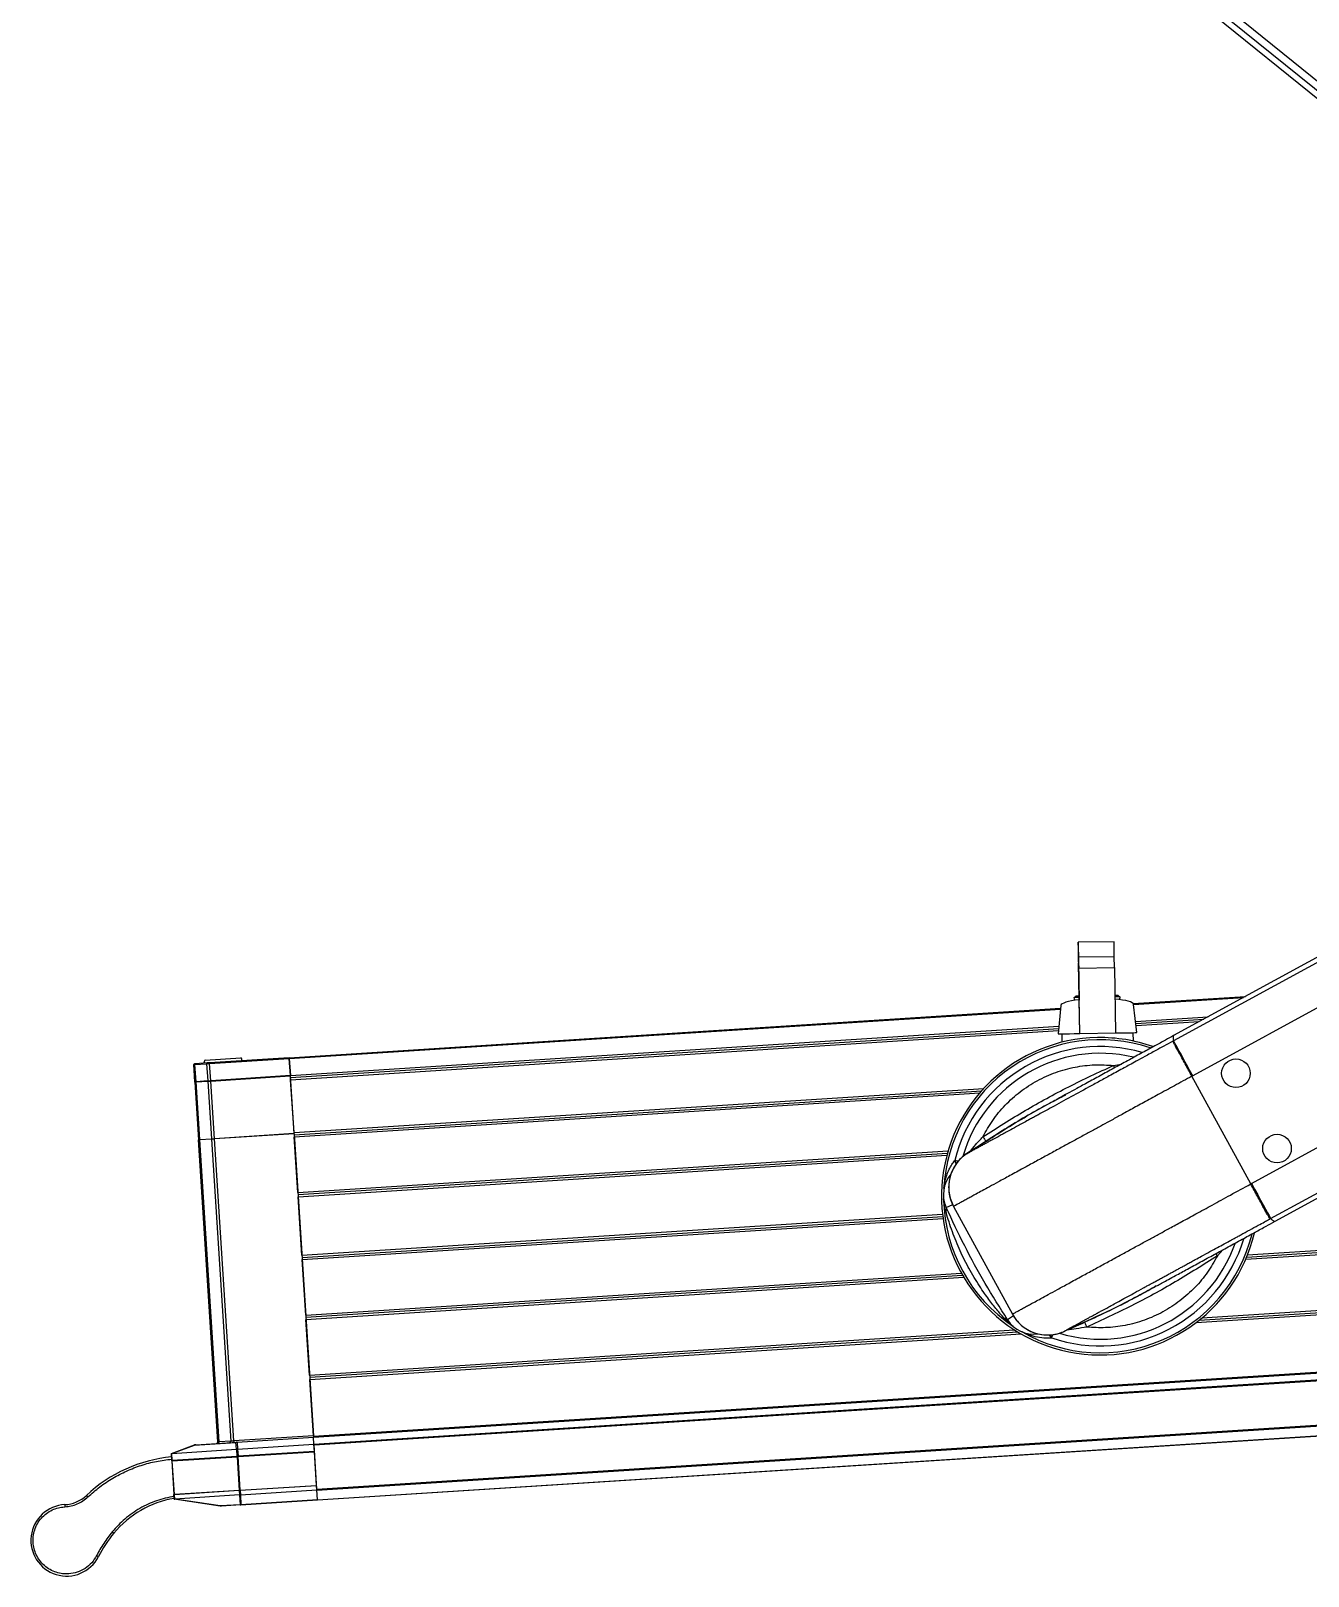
# Model space of a CAD drawing. Header units: millimetres. Extents: x -1052 to 3351, y 0 to 2015.
# Drawn here: x -254.31 to -247.7, y 1753.14 to 1761.13 of the extents above; entities that cross this region are included whole.
import ezdxf

# ---------------------------------------------------------------- set-up
doc = ezdxf.new("R2010")
doc.units = ezdxf.units.MM

msp = doc.modelspace()

# ---------------------------------------------------------------- linework, layer by layer
at = {"color": 8, "linetype": 'Continuous', "lineweight": 25}
for p, q in [((-253.904, 1765.8628), (-245.2705, 1758.8959)), ((-253.8798, 1765.8927), (-245.2463, 1758.9259)), ((-248.6072, 1756.0926), (-248.0376, 1756.1291)), ((-252.9757, 1755.8128), (-248.9854, 1756.0684)), ((-248.7109, 1755.7772), (-248.6698, 1755.7839)), ((-249.5768, 1755.0427), (-249.5428, 1755.0581)), ((-248.1453, 1754.8233), (-248.1732, 1754.7923)), ((-248.1732, 1754.7923), (-248.1808, 1754.8039)), ((-249.2279, 1754.4814), (-249.2592, 1754.4611)), ((-252.8368, 1753.6444), (-252.8383, 1753.6443))]:
    msp.add_line(p, q, dxfattribs=at)
at = {"color": 7, "linetype": 'Continuous', "lineweight": 25}
for p, q in [((-253.9241, 1765.8379), (-245.2906, 1758.871)), ((-248.7081, 1756.4174), (-248.893, 1756.4145)), ((-248.8929, 1756.4132), (-248.8883, 1756.1153)), ((-247.5192, 1756.4121), (-248.3995, 1755.9315)), ((-248.8918, 1756.3385), (-248.7069, 1756.3414)), ((-248.8909, 1756.2808), (-248.8918, 1756.3385)), ((-248.706, 1756.2837), (-248.7069, 1756.3414)), ((-247.508, 1756.3915), (-248.3998, 1755.9046)), ((-248.8913, 1756.307), (-248.8909, 1756.2808)), ((-248.8856, 1755.9422), (-248.8913, 1756.307)), ((-248.8909, 1756.2808), (-248.706, 1756.2837)), ((-248.706, 1756.2837), (-248.7007, 1755.9451)), ((-247.4092, 1756.2105), (-248.301, 1755.7236)), ((-248.9837, 1756.0872), (-248.9965, 1755.9405)), ((-248.9143, 1756.1209), (-248.9142, 1756.1135)), ((-248.9135, 1756.1283), (-248.9061, 1756.1358)), ((-248.9135, 1756.1283), (-248.9061, 1756.1358)), ((-248.9134, 1756.1209), (-248.9135, 1756.1283)), ((-248.9061, 1756.1358), (-248.9061, 1756.1358)), ((-248.8856, 1755.9422), (-248.8883, 1756.1153)), ((-248.6863, 1756.1393), (-248.6787, 1756.132)), ((-248.6787, 1756.132), (-248.6786, 1756.1246)), ((-248.6775, 1756.1173), (-248.6777, 1756.1246)), ((-248.6089, 1756.0969), (-248.0283, 1756.1341)), ((-248.5898, 1755.9469), (-248.6072, 1756.0932)), ((-252.976, 1755.8173), (-248.985, 1756.0728)), ((-248.5967, 1756.0051), (-248.2206, 1756.0292)), ((-248.5954, 1755.994), (-248.2436, 1756.0166)), ((-252.9701, 1755.725), (-248.9931, 1755.9797)), ((-252.9694, 1755.7139), (-248.9941, 1755.9685)), ((-252.9687, 1755.7029), (-248.9951, 1755.9573)), ((-248.978, 1755.9408), (-248.9773, 1755.8971)), ((-248.8856, 1755.9422), (-248.7007, 1755.9451)), ((-248.6076, 1755.903), (-248.6083, 1755.9466)), ((-248.5941, 1755.983), (-248.2667, 1756.004)), ((-248.4039, 1755.9024), (-248.3998, 1755.9046)), ((-253.4645, 1755.6926), (-253.4702, 1755.7812)), ((-253.4637, 1755.7816), (-253.4036, 1755.7854)), ((-253.4581, 1755.693), (-253.4637, 1755.7816)), ((-253.4008, 1755.7901), (-253.4609, 1755.7862)), ((-253.4144, 1755.7892), (-253.4151, 1755.7995)), ((-253.4109, 1755.8042), (-253.2264, 1755.8161)), ((-253.4036, 1755.7854), (-253.398, 1755.6969)), ((-252.976, 1755.8173), (-253.3883, 1755.7909)), ((-253.388, 1755.7864), (-252.9757, 1755.8128)), ((-253.3823, 1755.6979), (-253.388, 1755.7864)), ((-253.221, 1755.8016), (-253.2217, 1755.8119)), ((-252.9757, 1755.8128), (-252.97, 1755.7243)), ((-252.9701, 1755.725), (-252.9757, 1755.8128)), ((-253.4636, 1755.6912), (-253.4646, 1755.6933)), ((-253.4645, 1755.6911), (-253.4454, 1755.3929)), ((-253.398, 1755.6969), (-253.4581, 1755.693)), ((-253.458, 1755.6915), (-253.3979, 1755.6954)), ((-253.4389, 1755.3934), (-253.458, 1755.6915)), ((-253.4408, 1755.6926), (-253.4409, 1755.6941)), ((-253.3979, 1755.6954), (-253.3788, 1755.3972)), ((-252.97, 1755.7243), (-253.3823, 1755.6979)), ((-253.3822, 1755.6964), (-252.9714, 1755.7227)), ((-253.3631, 1755.3982), (-253.3822, 1755.6964)), ((-253.3816, 1755.6964), (-253.3817, 1755.6979)), ((-253.0172, 1755.7198), (-253.0173, 1755.7212)), ((-252.9789, 1755.7237), (-252.9788, 1755.7222)), ((-252.9714, 1755.7227), (-252.9523, 1755.4245)), ((-252.9694, 1755.7139), (-252.9701, 1755.725)), ((-252.9687, 1755.7029), (-252.9694, 1755.7139)), ((-252.9512, 1755.4298), (-252.9687, 1755.7029)), ((-248.301, 1755.7236), (-248.305, 1755.7214)), ((-248.0006, 1755.1639), (-248.305, 1755.7214)), ((-252.9661, 1755.6628), (-252.9676, 1755.6627)), ((-252.9628, 1755.6106), (-252.9642, 1755.6105)), ((-252.9512, 1755.4298), (-249.382, 1755.6583)), ((-252.9505, 1755.4187), (-249.3927, 1755.6465)), ((-252.9498, 1755.4076), (-249.403, 1755.6348)), ((-247.9966, 1755.1661), (-247.1048, 1755.653)), ((-252.9595, 1755.5367), (-252.958, 1755.5368)), ((-252.956, 1755.5053), (-252.9575, 1755.5052)), ((-252.9533, 1755.463), (-252.9548, 1755.4629)), ((-247.8978, 1754.9851), (-247.006, 1755.472)), ((-247.875, 1754.9709), (-246.9948, 1755.4514)), ((-253.3452, 1753.8297), (-253.4453, 1755.3915)), ((-253.4426, 1755.3916), (-253.4433, 1755.3931)), ((-253.4389, 1755.3934), (-253.3788, 1755.3972)), ((-253.3787, 1755.3957), (-253.4388, 1755.3919)), ((-253.3388, 1753.8301), (-253.4388, 1755.3919)), ((-253.4216, 1755.393), (-253.4217, 1755.3945)), ((-253.3787, 1755.3957), (-253.2787, 1753.834)), ((-252.9523, 1755.4245), (-253.3631, 1755.3982)), ((-252.9507, 1755.4231), (-253.363, 1755.3967)), ((-253.263, 1753.835), (-253.363, 1755.3967)), ((-253.3624, 1755.3968), (-253.3625, 1755.3982)), ((-252.998, 1755.4201), (-252.9981, 1755.4216)), ((-252.9597, 1755.424), (-252.9596, 1755.4226)), ((-252.9527, 1755.4304), (-252.9512, 1755.4305)), ((-252.9507, 1755.4231), (-252.9512, 1755.4298)), ((-252.9507, 1755.4231), (-252.8507, 1753.8614)), ((-252.9313, 1755.1198), (-252.9498, 1755.4076)), ((-252.9313, 1755.1198), (-249.5665, 1755.3353)), ((-252.9306, 1755.1087), (-249.5698, 1755.3239)), ((-252.9299, 1755.0976), (-249.5729, 1755.3126)), ((-249.4723, 1755.319), (-249.4723, 1755.319)), ((-249.4723, 1755.319), (-249.4723, 1755.319)), ((-249.534, 1755.2834), (-249.532, 1755.286)), ((-247.9966, 1755.1661), (-248.0006, 1755.1639)), ((-252.9105, 1754.795), (-252.9299, 1755.0976)), ((-249.5384, 1755.048), (-249.234, 1754.4905)), ((-252.9105, 1754.795), (-249.5955, 1755.0073)), ((-252.9098, 1754.784), (-249.5942, 1754.9963)), ((-252.9091, 1754.7729), (-249.5927, 1754.9853)), ((-248.0264, 1754.7743), (-244.6228, 1754.9923)), ((-248.0216, 1754.7857), (-244.6235, 1755.0033)), ((-248.017, 1754.7971), (-244.6242, 1755.0144)), ((-247.9019, 1754.9829), (-247.8978, 1754.9851)), ((-252.8907, 1754.485), (-252.9091, 1754.7729)), ((-249.4599, 1754.7291), (-249.4623, 1754.7336)), ((-252.8907, 1754.485), (-249.4979, 1754.7023)), ((-252.89, 1754.474), (-249.4918, 1754.6916)), ((-252.8893, 1754.4629), (-249.4856, 1754.6809)), ((-248.2833, 1754.4466), (-244.6029, 1754.6823)), ((-248.2677, 1754.4587), (-244.6036, 1754.6933)), ((-248.253, 1754.4708), (-244.6043, 1754.7044)), ((-249.234, 1754.4905), (-249.234, 1754.4905)), ((-252.8708, 1754.175), (-252.8893, 1754.4629)), ((-252.8708, 1754.175), (-249.2222, 1754.4087)), ((-252.8701, 1754.164), (-249.206, 1754.3986)), ((-252.8694, 1754.1529), (-249.189, 1754.3886)), ((-252.8505, 1753.8584), (-244.5841, 1754.3878)), ((-252.8503, 1753.854), (-244.5838, 1754.3833)), ((-252.8503, 1753.8538), (-244.5838, 1754.3832)), ((-252.848, 1753.818), (-244.5815, 1754.3474)), ((-252.8477, 1753.8138), (-244.5812, 1754.3431)), ((-249.0304, 1754.3672), (-249.0337, 1754.3669)), ((-248.9703, 1754.3996), (-248.9703, 1754.3996)), ((-248.9703, 1754.3995), (-248.9703, 1754.3996)), ((-252.8507, 1753.8614), (-252.8694, 1754.1529)), ((-252.833, 1753.5845), (-244.5665, 1754.1138)), ((-252.8327, 1753.5801), (-244.5662, 1754.1095)), ((-252.8295, 1753.5293), (-244.563, 1754.0587)), ((-252.8295, 1753.5292), (-244.563, 1754.0586)), ((-252.8507, 1753.8614), (-253.263, 1753.835)), ((-253.2458, 1753.8286), (-252.8503, 1753.854)), ((-253.2457, 1753.8277), (-252.8502, 1753.8531)), ((-252.848, 1753.818), (-252.8503, 1753.8538)), ((-252.8479, 1753.8171), (-252.8502, 1753.8531)), ((-253.586, 1753.7698), (-253.4659, 1753.8137)), ((-253.5836, 1753.7329), (-253.586, 1753.7698)), ((-253.5858, 1753.7665), (-253.586, 1753.7698)), ((-253.5838, 1753.7699), (-253.583, 1753.77)), ((-253.5815, 1753.733), (-253.5838, 1753.7699)), ((-253.583, 1753.77), (-253.4656, 1753.8129)), ((-253.583, 1753.77), (-253.2494, 1753.7914)), ((-253.4656, 1753.8129), (-253.4659, 1753.8137)), ((-253.4656, 1753.8129), (-253.2517, 1753.8266)), ((-253.4597, 1753.8149), (-253.2458, 1753.8286)), ((-253.3451, 1753.8267), (-253.3452, 1753.8297)), ((-253.2787, 1753.834), (-253.3388, 1753.8301)), ((-253.2517, 1753.8266), (-253.2458, 1753.8286)), ((-253.2494, 1753.7914), (-253.2517, 1753.8266)), ((-253.2486, 1753.7914), (-253.2463, 1753.7545)), ((-253.2458, 1753.8286), (-253.2457, 1753.8277)), ((-253.2457, 1753.8277), (-253.2434, 1753.7917)), ((-253.2434, 1753.7917), (-252.8479, 1753.8171)), ((-253.2434, 1753.7917), (-253.241, 1753.7548)), ((-252.8455, 1753.7802), (-253.241, 1753.7548)), ((-253.2409, 1753.7534), (-252.8469, 1753.7786)), ((-252.8897, 1753.7759), (-252.8898, 1753.7773)), ((-252.8544, 1753.7796), (-252.8543, 1753.7781)), ((-252.8455, 1753.7802), (-252.8479, 1753.8171)), ((-252.833, 1753.5845), (-252.8477, 1753.8138)), ((-252.8469, 1753.7786), (-252.8358, 1753.6044)), ((-253.5835, 1753.7314), (-253.5858, 1753.7665)), ((-253.5835, 1753.7314), (-253.5724, 1753.5572)), ((-253.2463, 1753.7545), (-253.5815, 1753.733)), ((-253.5814, 1753.7316), (-253.2462, 1753.753)), ((-253.5702, 1753.5574), (-253.5814, 1753.7316)), ((-253.5599, 1753.7329), (-253.56, 1753.7344)), ((-253.2409, 1753.7534), (-253.2462, 1753.753)), ((-253.2462, 1753.753), (-253.235, 1753.5788)), ((-253.2298, 1753.5792), (-253.2409, 1753.7534)), ((-253.2342, 1753.7538), (-253.2343, 1753.7553)), ((-252.8422, 1753.7285), (-252.8437, 1753.7284)), ((-252.839, 1753.6546), (-252.8375, 1753.6547)), ((-253.5723, 1753.5558), (-253.5724, 1753.5572)), ((-253.5709, 1753.5336), (-253.5723, 1753.5558)), ((-253.5708, 1753.5336), (-253.5709, 1753.5336)), ((-253.3337, 1753.4974), (-253.5708, 1753.5336)), ((-253.235, 1753.5788), (-253.5702, 1753.5574)), ((-253.2349, 1753.5774), (-253.5701, 1753.5559)), ((-253.5686, 1753.5338), (-253.5701, 1753.5559)), ((-253.2336, 1753.5552), (-253.5686, 1753.5338)), ((-253.3337, 1753.4979), (-253.5686, 1753.5338)), ((-253.5487, 1753.5573), (-253.5487, 1753.5588)), ((-253.2349, 1753.5774), (-253.2336, 1753.5552)), ((-253.2336, 1753.5552), (-253.2304, 1753.5045)), ((-253.2298, 1753.5792), (-252.8358, 1753.6044)), ((-252.8342, 1753.603), (-253.2297, 1753.5777)), ((-253.2297, 1753.5777), (-253.2283, 1753.5556)), ((-253.2283, 1753.5556), (-253.229, 1753.5555)), ((-253.229, 1753.5555), (-253.2257, 1753.5044)), ((-253.2283, 1753.5556), (-252.8328, 1753.5809)), ((-253.2257, 1753.5044), (-252.8295, 1753.5297)), ((-252.8295, 1753.5292), (-253.2257, 1753.5038)), ((-253.223, 1753.5781), (-253.2231, 1753.5796)), ((-252.8785, 1753.6002), (-252.8786, 1753.6017)), ((-252.8431, 1753.6039), (-252.843, 1753.6025)), ((-252.8328, 1753.5809), (-252.8342, 1753.603)), ((-252.8295, 1753.5297), (-252.8328, 1753.5809)), ((-252.8295, 1753.5293), (-252.8295, 1753.5297)), ((-254.1389, 1753.4935), (-254.1371, 1753.4936)), ((-253.2304, 1753.5045), (-253.3337, 1753.4979)), ((-253.3337, 1753.4979), (-253.329, 1753.4972)), ((-253.329, 1753.4972), (-253.3337, 1753.4974)), ((-253.2257, 1753.5038), (-253.329, 1753.4972)), ((-253.2304, 1753.5045), (-253.2257, 1753.5044)), ((-253.228, 1753.5039), (-253.2304, 1753.5045)), ((-253.2257, 1753.5044), (-253.2257, 1753.5038))]:
    msp.add_line(p, q, dxfattribs=at)
at = {"color": 7, "linetype": 'Continuous', "lineweight": 25, "flags": 128}
for points in [[(-248.8918, 1756.3385), (-248.8919, 1756.3501), (-248.8922, 1756.3638), (-248.8924, 1756.3783), (-248.8926, 1756.3918), (-248.8928, 1756.4031), (-248.8929, 1756.4109), (-248.893, 1756.4144), (-248.8929, 1756.4132)], [(-248.7069, 1756.3414), (-248.7071, 1756.353), (-248.7073, 1756.3667), (-248.7075, 1756.3812), (-248.7077, 1756.3947), (-248.7079, 1756.406), (-248.708, 1756.4138), (-248.7081, 1756.4173), (-248.7081, 1756.4174)], [(-248.9143, 1756.1209), (-248.9143, 1756.1209), (-248.9142, 1756.1209), (-248.9141, 1756.1209), (-248.9138, 1756.1209), (-248.9134, 1756.1209)], [(-248.8885, 1756.1287), (-248.8957, 1756.1286), (-248.9073, 1756.1284), (-248.9135, 1756.1283)], [(-248.8886, 1756.1361), (-248.8892, 1756.1361), (-248.9002, 1756.1359), (-248.9061, 1756.1358)], [(-248.6863, 1756.1393), (-248.6922, 1756.1392), (-248.7032, 1756.139), (-248.7037, 1756.139)], [(-248.6787, 1756.132), (-248.6849, 1756.1319), (-248.6965, 1756.1318), (-248.7036, 1756.1316)], [(-248.6786, 1756.1246), (-248.6782, 1756.1246), (-248.6779, 1756.1246), (-248.6777, 1756.1246), (-248.6777, 1756.1246)], [(-248.9965, 1755.9405), (-248.9949, 1755.9405), (-248.988, 1755.9406), (-248.9761, 1755.9408), (-248.9594, 1755.941), (-248.9384, 1755.9414), (-248.9136, 1755.9418), (-248.8856, 1755.9422)], [(-248.7007, 1755.9451), (-248.6727, 1755.9456), (-248.6479, 1755.9459), (-248.6269, 1755.9463), (-248.6102, 1755.9465), (-248.5983, 1755.9467), (-248.5915, 1755.9468), (-248.5898, 1755.9469)], [(-248.301, 1755.7236), (-248.3172, 1755.7533), (-248.333, 1755.7822), (-248.3479, 1755.8096), (-248.3615, 1755.8346), (-248.3736, 1755.8566), (-248.3837, 1755.8751), (-248.3915, 1755.8895), (-248.3969, 1755.8994), (-248.3998, 1755.9046)], [(-253.4637, 1755.7816), (-253.4652, 1755.7815), (-253.4665, 1755.7814), (-253.4676, 1755.7813), (-253.4685, 1755.7813), (-253.4693, 1755.7812), (-253.4698, 1755.7812), (-253.4701, 1755.7812), (-253.4702, 1755.7812)], [(-253.388, 1755.7864), (-253.3901, 1755.7863), (-253.3923, 1755.7862), (-253.3944, 1755.786), (-253.3965, 1755.7859), (-253.3984, 1755.7858), (-253.4003, 1755.7856), (-253.402, 1755.7855), (-253.4036, 1755.7854)], [(-252.9757, 1755.8128), (-252.9758, 1755.8137), (-252.9758, 1755.8145), (-252.9759, 1755.8153), (-252.9759, 1755.816), (-252.9759, 1755.8165), (-252.976, 1755.8169), (-252.976, 1755.8172), (-252.976, 1755.8173)], [(-253.458, 1755.6915), (-253.4594, 1755.6914), (-253.4607, 1755.6914), (-253.4618, 1755.6913), (-253.4628, 1755.6912), (-253.4635, 1755.6912), (-253.464, 1755.6912), (-253.4643, 1755.6911), (-253.4645, 1755.6911)], [(-253.3979, 1755.6954), (-253.3963, 1755.6955), (-253.3945, 1755.6956), (-253.3927, 1755.6957), (-253.3907, 1755.6958), (-253.3886, 1755.696), (-253.3865, 1755.6961), (-253.3844, 1755.6963), (-253.3822, 1755.6964)], [(-253.4454, 1755.3929), (-253.4452, 1755.3929), (-253.4449, 1755.393), (-253.4444, 1755.393), (-253.4437, 1755.393), (-253.4427, 1755.3931), (-253.4416, 1755.3932), (-253.4403, 1755.3933), (-253.4389, 1755.3934)], [(-253.3788, 1755.3972), (-253.3772, 1755.3973), (-253.3754, 1755.3974), (-253.3736, 1755.3975), (-253.3716, 1755.3977), (-253.3695, 1755.3978), (-253.3674, 1755.3979), (-253.3653, 1755.3981), (-253.3631, 1755.3982)], [(-253.363, 1755.3967), (-253.3652, 1755.3966), (-253.3673, 1755.3965), (-253.3695, 1755.3963), (-253.3715, 1755.3962), (-253.3735, 1755.3961), (-253.3753, 1755.3959), (-253.3771, 1755.3958), (-253.3787, 1755.3957)], [(-247.9966, 1755.1661), (-247.9804, 1755.1364), (-247.9646, 1755.1075), (-247.9497, 1755.0802), (-247.936, 1755.0551), (-247.924, 1755.0331), (-247.9139, 1755.0146), (-247.906, 1755.0003), (-247.9006, 1754.9903), (-247.8978, 1754.9851)], [(-253.3452, 1753.8297), (-253.3451, 1753.8297), (-253.3448, 1753.8297), (-253.3443, 1753.8298), (-253.3436, 1753.8298), (-253.3426, 1753.8299), (-253.3415, 1753.8299), (-253.3402, 1753.83), (-253.3388, 1753.8301)], [(-253.2787, 1753.834), (-253.2771, 1753.8341), (-253.2753, 1753.8342), (-253.2734, 1753.8343), (-253.2715, 1753.8344), (-253.2694, 1753.8345), (-253.2673, 1753.8347), (-253.2652, 1753.8348), (-253.263, 1753.835)], [(-254.0253, 1753.5528), (-254.0251, 1753.5527), (-254.0247, 1753.5522), (-254.024, 1753.5515), (-254.0231, 1753.5505), (-254.0219, 1753.5493), (-254.0206, 1753.5479), (-254.0192, 1753.5464), (-254.0177, 1753.5448)], [(-254.1376, 1753.5047), (-254.1376, 1753.5045), (-254.1376, 1753.5039), (-254.1375, 1753.5029), (-254.1375, 1753.5015), (-254.1374, 1753.4998), (-254.1373, 1753.4979), (-254.1372, 1753.4958), (-254.1371, 1753.4936)], [(-253.3337, 1753.4974), (-253.3337, 1753.4974), (-253.3337, 1753.4974), (-253.3337, 1753.4975), (-253.3337, 1753.4975), (-253.3337, 1753.4975), (-253.3337, 1753.4975), (-253.3337, 1753.4975), (-253.3337, 1753.4976)], [(-253.8835, 1753.3569), (-253.8837, 1753.3571), (-253.8842, 1753.3575), (-253.885, 1753.3581), (-253.886, 1753.359), (-253.8873, 1753.3601), (-253.8888, 1753.3613), (-253.8904, 1753.3626), (-253.8921, 1753.364)], [(-253.9632, 1753.2358), (-253.9634, 1753.2359), (-253.964, 1753.2362), (-253.9649, 1753.2367), (-253.9661, 1753.2373), (-253.9676, 1753.2381), (-253.9693, 1753.239), (-253.9712, 1753.2399), (-253.9731, 1753.2409)]]:
    msp.add_lwpolyline(points, dxfattribs=at)
at = {"color": 8, "linetype": 'Continuous', "lineweight": 25, "flags": 128}
msp.add_lwpolyline([(-249.0304, 1754.3672), (-249.0279, 1754.3743), (-249.0257, 1754.3808), (-249.0241, 1754.3855)], dxfattribs=at)
at = {"color": 7, "linetype": 'Continuous', "lineweight": 25}
for centre in [(-248.0774, 1755.7366), (-247.8647, 1755.3472)]:
    msp.add_circle(centre, 0.074, dxfattribs=at)
for centre, radius, start, end in [((-248.7799, 1755.1003), 0.8209, 90.902, 346.66659), ((-248.7799, 1755.1003), 0.8099, 71.31115, 177.16521), ((-248.7799, 1755.1003), 0.8209, 70.55061, 90.902), ((-253.4658, 1755.7815), 0.00444, 93.66411, 183.66411), ((-253.4598, 1755.7824), 0.00396, 105.14861, 191.69971), ((-253.4106, 1755.7998), 0.00444, 93.66411, 183.66411), ((-253.3998, 1755.7862), 0.00396, 105.06035, 191.70516), ((-251.6174, 1755.9015), 1.7743, 183.5743, 183.71757), ((-253.2261, 1755.8116), 0.00444, 3.66411, 93.66411), ((-248.7799, 1755.1003), 0.7396, 76.52629, 163.79101), ((-253.0571, 1749.3929), 6.0111, 93.6404, 93.70234), ((-249.3566, 1755.1473), 0.2071, 123.97062, 208.63286), ((-249.4285, 1755.1097), 0.1627, 139.52795, 204.30142), ((-248.7799, 1755.1003), 0.8099, 181.17649, 236.08924), ((-248.7799, 1755.1003), 0.8099, 240.10052, 346.00399), ((-248.7799, 1755.1003), 0.7396, 253.44542, 340.69212), ((-249.0522, 1754.5898), 0.2071, 208.63286, 293.2951), ((-249.1227, 1754.5496), 0.1627, 212.96431, 276.81714), ((-249.7463, 1754.0564), 3.1105, 183.59512, 183.73136), ((-252.8488, 1753.854), 0.00143, 179.75093, 186.98199), ((-253.4583, 1753.7928), 0.0222, 93.66411, 110.05365), ((-253.4584, 1753.8024), 0.0127, 109.70608, 124.26763), ((-253.459, 1753.8037), 0.0113, 93.69501, 109.51224), ((-253.3526, 1753.8292), 0.0074, 273.66411, 3.66411), ((-253.3495, 1753.8265), 0.00444, 273.66411, 3.66411), ((-253.3452, 1753.8288), 0.00661, 285.11131, 11.67954), ((-253.2851, 1753.8326), 0.0066, 285.07395, 11.71689), ((-249.9976, 1754.0404), 3.2719, 183.59937, 183.72886), ((-253.2443, 1753.8049), 0.0229, 101.21766, 108.82063), ((-253.2442, 1753.8044), 0.0234, 93.70556, 101.18584), ((-253.5178, 1753.0148), 0.7396, 95.19472, 133.32366), ((-253.5971, 1753.9585), 0.2275, 273.41411, 273.95966), ((-254.1471, 1753.682), 0.1775, 273.04287, 313.32366), ((-253.4847, 1753.0269), 0.5177, 99.60861, 140.38869), ((-253.531, 1752.9245), 0.6341, 93.54247, 93.73821), ((-253.0054, 1750.0236), 3.5627, 93.6114, 93.69551), ((-252.8301, 1753.5292), 0.000652, 359.43394, 8.45643), ((-254.1278, 1753.3201), 0.1849, 93.04287, 332.89381), ((-253.2264, 1753.5148), 0.011, 261.44203, 273.75754), ((-253.3707, 1752.9326), 0.6656, 140.38869, 152.89381)]:
    msp.add_arc(centre, radius, start, end, dxfattribs=at)
at = {"color": 8, "linetype": 'Continuous', "lineweight": 25}
for start, end in [(73.66395, 166.12948), (251.13624, 343.53562)]:
    msp.add_arc((-248.7799, 1755.1003), 0.7747, start, end, dxfattribs=at)
at = {"color": 7, "linetype": 'Continuous', "lineweight": 25}
for centre, major_axis, ratio, start_param, end_param in [((-248.7955, 1756.0896), (0.1883, 0.003), 0.176356, 2.083958, 3.123391), ((-248.7955, 1756.0896), (0.1883, 0.003), 0.176356, 0.018198, 1.057348), ((-253.2419, 1753.7678), (-0.017, 0.0199), 0.748238, 5.736048, 5.772804)]:
    msp.add_ellipse(centre, major_axis=major_axis, ratio=ratio, start_param=start_param, end_param=end_param, dxfattribs=at)
for points, knots in [([(-248.3995, 1755.9315), (-248.4138, 1755.9237), (-248.4464, 1755.9059), (-248.5002, 1755.8765), (-248.5628, 1755.8423), (-248.6311, 1755.805), (-248.7021, 1755.7662), (-248.7729, 1755.7276), (-248.8406, 1755.6907), (-248.9009, 1755.6577), (-248.9501, 1755.6308), (-248.9846, 1755.612), (-249.0047, 1755.6011), (-249.007, 1755.5998), (-249.008, 1755.5992)], [0, 0, 0, 0, 0.04975, 0.113039, 0.187557, 0.271051, 0.361756, 0.457934, 0.557993, 0.659025, 0.757165, 0.848705, 0.930758, 1, 1, 1, 1]), ([(-248.4041, 1755.9023), (-248.4196, 1755.8938), (-248.4487, 1755.8779), (-248.497, 1755.8515), (-248.5449, 1755.8253), (-248.5906, 1755.8003), (-248.626, 1755.781), (-248.6579, 1755.7635), (-248.6903, 1755.7459), (-248.7232, 1755.7279), (-248.7541, 1755.711), (-248.7832, 1755.6951), (-248.8391, 1755.6646), (-248.9195, 1755.6207), (-249.0153, 1755.5683), (-249.0771, 1755.5346), (-249.1099, 1755.5167), (-249.12, 1755.5112), (-249.13, 1755.5057), (-249.1398, 1755.5003), (-249.1496, 1755.495), (-249.1745, 1755.4814), (-249.2099, 1755.4621), (-249.2488, 1755.4408), (-249.2763, 1755.4258), (-249.2946, 1755.4158), (-249.3137, 1755.4054), (-249.3336, 1755.3946), (-249.3549, 1755.383), (-249.3737, 1755.3727), (-249.3921, 1755.3626), (-249.4088, 1755.3536), (-249.4257, 1755.3443), (-249.4405, 1755.3363), (-249.4523, 1755.3299), (-249.461, 1755.3251), (-249.4673, 1755.3217), (-249.4715, 1755.3194), (-249.4721, 1755.3192), (-249.4723, 1755.319)], [0, 0, 0, 0, 0.027779, 0.052006, 0.086628, 0.113898, 0.134719, 0.151153, 0.172526, 0.194573, 0.212403, 0.230863, 0.249955, 0.319937, 0.389938, 0.451548, 0.459618, 0.467689, 0.475759, 0.48383, 0.491901, 0.49997, 0.546594, 0.584612, 0.610354, 0.629777, 0.642878, 0.673252, 0.69933, 0.723262, 0.750056, 0.7813, 0.806074, 0.844976, 0.878528, 0.903918, 0.935751, 0.968759, 1, 1, 1, 1]), ([(-248.305, 1755.7214), (-248.3107, 1755.7319), (-248.3225, 1755.7535), (-248.3401, 1755.7856), (-248.357, 1755.8165), (-248.3723, 1755.8446), (-248.3851, 1755.8681), (-248.3948, 1755.8858), (-248.4014, 1755.8978), (-248.403, 1755.9009), (-248.4039, 1755.9024)], [0, 0, 0, 0, 0.117511, 0.241216, 0.369434, 0.500034, 0.630624, 0.758825, 0.882516, 1, 1, 1, 1]), ([(-253.4609, 1755.7862), (-253.4624, 1755.7861), (-253.4653, 1755.7859), (-253.4658, 1755.7859), (-253.4661, 1755.7859)], [0, 0, 0, 0, 0.499954, 1, 1, 1, 1]), ([(-253.3883, 1755.7909), (-253.3906, 1755.7907), (-253.3953, 1755.7904), (-253.399, 1755.7902), (-253.4008, 1755.7901)], [0, 0, 0, 0, 0.5001589, 1, 1, 1, 1]), ([(-252.9757, 1755.8128), (-252.9757, 1755.8134), (-252.9758, 1755.8146), (-252.9759, 1755.816), (-252.976, 1755.8171), (-252.976, 1755.8172), (-252.976, 1755.8173)], [0, 0, 0, 0, 0.250021, 0.500148, 0.750003, 1, 1, 1, 1]), ([(-249.3866, 1755.4083), (-249.3705, 1755.437), (-249.3378, 1755.4953), (-249.2722, 1755.5735), (-249.1949, 1755.643), (-249.1065, 1755.7003), (-249.0106, 1755.7433), (-248.9105, 1755.7705), (-248.8098, 1755.7832), (-248.7435, 1755.7792), (-248.7109, 1755.7772)], [0, 0, 0, 0, 0.120452, 0.244964, 0.372293, 0.501005, 0.629582, 0.756508, 0.880382, 1, 1, 1, 1]), ([(-249.3866, 1755.4083), (-249.3143, 1755.4542), (-249.1697, 1755.5459), (-248.944, 1755.6692), (-248.7886, 1755.7412), (-248.7109, 1755.7772)], [0, 0, 0, 0, 0.33325, 0.666727, 1, 1, 1, 1]), ([(-253.4645, 1755.6926), (-253.4645, 1755.6926), (-253.4643, 1755.6926), (-253.463, 1755.6927), (-253.461, 1755.6928), (-253.459, 1755.693), (-253.4581, 1755.693)], [0, 0, 0, 0, 0.250018, 0.499944, 0.749969, 1, 1, 1, 1]), ([(-253.398, 1755.6969), (-253.3969, 1755.6969), (-253.3947, 1755.6971), (-253.3908, 1755.6973), (-253.3867, 1755.6976), (-253.3838, 1755.6978), (-253.3823, 1755.6979)], [0, 0, 0, 0, 0.249961, 0.499903, 0.749957, 1, 1, 1, 1]), ([(-248.305, 1755.7214), (-248.3353, 1755.7049), (-248.3934, 1755.6731), (-248.4766, 1755.6277), (-248.5519, 1755.5865), (-248.6193, 1755.5497), (-248.6788, 1755.5172), (-248.7305, 1755.4889), (-248.7795, 1755.4622), (-248.8291, 1755.4351), (-248.8828, 1755.4057), (-248.9392, 1755.375), (-248.9976, 1755.3431), (-249.0575, 1755.3104), (-249.1181, 1755.2773), (-249.1827, 1755.242), (-249.2462, 1755.2074), (-249.3043, 1755.1756), (-249.3518, 1755.1497), (-249.39, 1755.1289), (-249.4202, 1755.1124), (-249.4446, 1755.0991), (-249.4663, 1755.0872), (-249.4871, 1755.0759), (-249.5068, 1755.0652), (-249.5236, 1755.0561), (-249.5359, 1755.0494), (-249.5375, 1755.0485), (-249.5384, 1755.048)], [0, 0, 0, 0, 0.046893, 0.090062, 0.129503, 0.165217, 0.197203, 0.225462, 0.249993, 0.278577, 0.309539, 0.342879, 0.378596, 0.416691, 0.457163, 0.500013, 0.553455, 0.602189, 0.646212, 0.685526, 0.720128, 0.750021, 0.778971, 0.813008, 0.852129, 0.896336, 0.945626, 1, 1, 1, 1]), ([(-249.4723, 1755.319), (-249.3934, 1755.3702), (-249.2357, 1755.4726), (-249.0621, 1755.5726), (-248.9674, 1755.6202), (-248.9566, 1755.6256)], [0, 0, 0, 0, 0.46999, 0.939627, 1, 1, 1, 1]), ([(-249.0049, 1755.5998), (-249.0173, 1755.5935), (-249.1044, 1755.5488), (-249.2613, 1755.4564), (-249.402, 1755.3649), (-249.4723, 1755.319)], [0, 0, 0, 0, 0.076692, 0.538086, 1, 1, 1, 1]), ([(-249.4723, 1755.319), (-249.4819, 1755.3118), (-249.5016, 1755.2971), (-249.5262, 1755.2681), (-249.5459, 1755.2343), (-249.5591, 1755.1966), (-249.5648, 1755.1571), (-249.5628, 1755.118), (-249.5543, 1755.081), (-249.5436, 1755.0589), (-249.5384, 1755.048)], [0, 0, 0, 0, 0.117486, 0.241177, 0.369383, 0.499969, 0.630566, 0.758782, 0.882496, 1, 1, 1, 1]), ([(-249.4723, 1755.319), (-249.4819, 1755.3118), (-249.5016, 1755.2971), (-249.5262, 1755.2681), (-249.5459, 1755.2343), (-249.5591, 1755.1966), (-249.5648, 1755.1571), (-249.5628, 1755.118), (-249.5543, 1755.0811), (-249.5436, 1755.0589), (-249.5384, 1755.0481)], [0, 0, 0, 0, 0.117499, 0.241193, 0.369405, 0.499994, 0.630586, 0.758798, 0.882495, 1, 1, 1, 1]), ([(-249.5887, 1755.1404), (-249.5887, 1755.1404), (-249.5887, 1755.1405), (-249.5886, 1755.1417), (-249.5884, 1755.1435), (-249.5882, 1755.1452), (-249.5881, 1755.1458)], [0, 0, 0, 0, 0.1440768, 0.3109618, 0.7552018, 1, 1, 1, 1]), ([(-249.234, 1754.4905), (-249.2331, 1754.491), (-249.2315, 1754.4919), (-249.2192, 1754.4987), (-249.2024, 1754.5079), (-249.1827, 1754.5187), (-249.162, 1754.53), (-249.1403, 1754.5419), (-249.1158, 1754.5552), (-249.0855, 1754.5718), (-249.0473, 1754.5927), (-248.9998, 1754.6186), (-248.9417, 1754.6503), (-248.8784, 1754.6849), (-248.8139, 1754.7201), (-248.7531, 1754.7533), (-248.6932, 1754.786), (-248.6347, 1754.8179), (-248.5785, 1754.8486), (-248.5248, 1754.8779), (-248.4725, 1754.9064), (-248.4173, 1754.9366), (-248.3546, 1754.9708), (-248.2813, 1755.0108), (-248.1973, 1755.0566), (-248.1026, 1755.1083), (-248.0357, 1755.1448), (-248.0006, 1755.1639)], [0, 0, 0, 0, 0.05452, 0.103899, 0.148136, 0.187229, 0.221178, 0.249983, 0.28008, 0.314806, 0.35416, 0.398143, 0.446753, 0.499991, 0.542906, 0.583423, 0.62154, 0.657259, 0.690577, 0.721496, 0.750016, 0.779059, 0.81315, 0.852291, 0.89648, 0.945717, 1, 1, 1, 1]), ([(-247.9019, 1754.9829), (-247.9027, 1754.9844), (-247.9044, 1754.9875), (-247.9109, 1754.9995), (-247.9206, 1755.0172), (-247.9334, 1755.0407), (-247.9487, 1755.0688), (-247.9656, 1755.0997), (-247.9831, 1755.1318), (-247.9949, 1755.1534), (-248.0006, 1755.1639)], [0, 0, 0, 0, 0.117485, 0.241175, 0.369379, 0.499971, 0.63056, 0.75878, 0.882492, 1, 1, 1, 1]), ([(-249.5896, 1755.0837), (-249.5896, 1755.0842), (-249.5896, 1755.0853), (-249.5896, 1755.0867), (-249.5896, 1755.0868), (-249.5896, 1755.0869)], [0, 0, 0, 0, 0.2355055, 0.4754212, 1, 1, 1, 1]), ([(-249.5789, 1755.0234), (-249.5816, 1755.0339), (-249.5855, 1755.0496), (-249.588, 1755.0682), (-249.589, 1755.0772), (-249.5894, 1755.0818), (-249.5896, 1755.0835), (-249.5896, 1755.0836), (-249.5896, 1755.0837)], [0, 0, 0, 0, 0.50032, 0.750533, 0.873043, 0.949194, 0.985898, 1, 1, 1, 1]), ([(-249.5884, 1755.0792), (-249.5886, 1755.0802), (-249.5889, 1755.0819), (-249.5892, 1755.0828), (-249.5894, 1755.0829), (-249.5894, 1755.0825), (-249.5895, 1755.0822)], [0, 0, 0, 0, 0.429018, 0.712982, 0.858547, 1, 1, 1, 1]), ([(-249.5768, 1755.0427), (-249.576, 1755.0398), (-249.5743, 1755.034), (-249.5774, 1755.0268), (-249.5789, 1755.0234)], [0, 0, 0, 0, 0.510527, 1, 1, 1, 1]), ([(-249.4623, 1754.7336), (-249.4707, 1754.7496), (-249.4875, 1754.7815), (-249.5101, 1754.8302), (-249.5308, 1754.8796), (-249.5494, 1754.9294), (-249.5657, 1754.9779), (-249.5747, 1755.0089), (-249.5789, 1755.0234)], [0, 0, 0, 0, 0.1718947, 0.3439158, 0.5112985, 0.6825117, 0.8517931, 1, 1, 1, 1]), ([(-249.2592, 1754.4611), (-249.2984, 1754.5235), (-249.3767, 1754.6484), (-249.4828, 1754.8426), (-249.5455, 1754.976), (-249.5768, 1755.0427)], [0, 0, 0, 0, 0.333334, 0.666668, 1, 1, 1, 1]), ([(-248.9703, 1754.3996), (-248.9693, 1754.4001), (-248.9673, 1754.4013), (-248.9513, 1754.41), (-248.926, 1754.4239), (-248.8892, 1754.444), (-248.8548, 1754.4628), (-248.8307, 1754.476), (-248.823, 1754.4802), (-248.8151, 1754.4845), (-248.807, 1754.4889), (-248.7987, 1754.4934), (-248.7875, 1754.4996), (-248.7703, 1754.509), (-248.7477, 1754.5213), (-248.7209, 1754.5359), (-248.6915, 1754.552), (-248.6522, 1754.5734), (-248.6068, 1754.5983), (-248.5659, 1754.6206), (-248.5385, 1754.6356), (-248.5223, 1754.6444), (-248.5088, 1754.6518), (-248.4943, 1754.6597), (-248.4773, 1754.6689), (-248.4566, 1754.6802), (-248.4365, 1754.6912), (-248.4179, 1754.7014), (-248.4013, 1754.7105), (-248.3847, 1754.7195), (-248.3678, 1754.7287), (-248.3497, 1754.7386), (-248.3307, 1754.749), (-248.31, 1754.7603), (-248.2848, 1754.774), (-248.252, 1754.7919), (-248.2135, 1754.8129), (-248.1745, 1754.8342), (-248.1405, 1754.8527), (-248.1161, 1754.866), (-248.0986, 1754.8756), (-248.0851, 1754.8829), (-248.0691, 1754.8917), (-248.0506, 1754.9018), (-248.0295, 1754.9133), (-247.9995, 1754.9296), (-247.9657, 1754.9481), (-247.9332, 1754.9658), (-247.914, 1754.9763), (-247.9052, 1754.9811), (-247.9028, 1754.9824), (-247.9022, 1754.9827), (-247.9021, 1754.9828), (-247.9021, 1754.9828)], [0, 0, 0, 0, 0.06248, 0.124935, 0.187379, 0.249872, 0.319865, 0.329037, 0.338207, 0.347378, 0.356548, 0.365719, 0.374888, 0.393051, 0.419946, 0.442728, 0.469392, 0.499938, 0.544639, 0.580383, 0.594358, 0.606268, 0.616111, 0.623891, 0.637492, 0.652498, 0.667504, 0.679295, 0.690636, 0.701329, 0.712615, 0.724496, 0.73697, 0.750036, 0.764677, 0.785518, 0.812556, 0.83708, 0.857919, 0.875076, 0.881709, 0.889857, 0.89952, 0.910699, 0.92339, 0.937596, 0.96456, 0.983969, 0.99582, 0.998912, 0.99975, 0.999992, 1, 1, 1, 1]), ([(-248.5057, 1754.6265), (-248.5057, 1754.6265), (-248.5066, 1754.626), (-248.5029, 1754.628), (-248.495, 1754.6324), (-248.4794, 1754.6409), (-248.4567, 1754.6533), (-248.4268, 1754.6696), (-248.3848, 1754.6925), (-248.3302, 1754.7223), (-248.2623, 1754.7594), (-248.1912, 1754.7982), (-248.1187, 1754.8378), (-248.0478, 1754.8765), (-247.9819, 1754.9125), (-247.9248, 1754.9437), (-247.8902, 1754.9626), (-247.875, 1754.9709)], [0, 0, 0, 0, 0.0025345, 0.0461497, 0.0985182, 0.1584034, 0.2240863, 0.2931198, 0.3629069, 0.4638781, 0.559129, 0.6493113, 0.7352037, 0.8160039, 0.8889886, 0.951257, 1, 1, 1, 1]), ([(-249.2767, 1754.4698), (-249.2828, 1754.4767), (-249.2954, 1754.4911), (-249.3148, 1754.5144), (-249.3352, 1754.5398), (-249.3564, 1754.5676), (-249.3799, 1754.6), (-249.4055, 1754.6378), (-249.4331, 1754.6815), (-249.4507, 1754.7128), (-249.4599, 1754.7291)], [0, 0, 0, 0, 0.090275, 0.185873, 0.28811, 0.397566, 0.515327, 0.663503, 0.825454, 1, 1, 1, 1]), ([(-248.1732, 1754.7923), (-248.2454, 1754.7465), (-248.3901, 1754.6547), (-248.6158, 1754.5314), (-248.7712, 1754.4594), (-248.8489, 1754.4234)], [0, 0, 0, 0, 0.33325, 0.666727, 1, 1, 1, 1]), ([(-248.1732, 1754.7923), (-248.1893, 1754.7636), (-248.2221, 1754.7052), (-248.2878, 1754.6269), (-248.3653, 1754.5573), (-248.4537, 1754.5001), (-248.5496, 1754.4571), (-248.6496, 1754.43), (-248.7502, 1754.4175), (-248.8164, 1754.4214), (-248.8489, 1754.4234)], [0, 0, 0, 0, 0.120739, 0.24547, 0.372932, 0.501695, 0.630226, 0.757011, 0.880666, 1, 1, 1, 1]), ([(-248.4894, 1754.6362), (-248.4988, 1754.6308), (-248.5808, 1754.5833), (-248.7406, 1754.5028), (-248.8937, 1754.434), (-248.9703, 1754.3995)], [0, 0, 0, 0, 0.060706, 0.53009, 1, 1, 1, 1]), ([(-249.234, 1754.4905), (-249.2277, 1754.4803), (-249.2148, 1754.4593), (-249.1883, 1754.4322), (-249.1565, 1754.4094), (-249.1202, 1754.3928), (-249.0814, 1754.3834), (-249.0423, 1754.3818), (-249.0047, 1754.3868), (-248.9816, 1754.3954), (-248.9703, 1754.3996)], [0, 0, 0, 0, 0.11751, 0.241225, 0.369443, 0.500034, 0.630623, 0.758825, 0.882519, 1, 1, 1, 1]), ([(-249.234, 1754.4905), (-249.2277, 1754.4803), (-249.2148, 1754.4593), (-249.1883, 1754.4322), (-249.1565, 1754.4093), (-249.1202, 1754.3928), (-249.0814, 1754.3834), (-249.0423, 1754.3818), (-249.0047, 1754.3868), (-248.9816, 1754.3954), (-248.9703, 1754.3995)], [0, 0, 0, 0, 0.1175017, 0.2411982, 0.3694057, 0.5000006, 0.6305829, 0.7587988, 0.8824933, 1, 1, 1, 1]), ([(-249.2592, 1754.4611), (-249.2612, 1754.4633), (-249.2652, 1754.4679), (-249.2729, 1754.4691), (-249.2767, 1754.4698)], [0, 0, 0, 0, 0.5000422, 1, 1, 1, 1]), ([(-249.2317, 1754.4282), (-249.2317, 1754.4282), (-249.2318, 1754.4283), (-249.233, 1754.4292), (-249.239, 1754.4338), (-249.2494, 1754.4424), (-249.2635, 1754.4555), (-249.2716, 1754.4643), (-249.2767, 1754.4698)], [0, 0, 0, 0, 0.026114, 0.053259, 0.092746, 0.453478, 0.655938, 1, 1, 1, 1]), ([(-249.2328, 1754.429), (-249.2326, 1754.4289), (-249.2318, 1754.4286), (-249.2327, 1754.4295), (-249.2341, 1754.431), (-249.2349, 1754.4317)], [0, 0, 0, 0, 0.142133, 0.57209, 1, 1, 1, 1]), ([(-249.229, 1754.4264), (-249.2291, 1754.4265), (-249.2293, 1754.4266), (-249.2304, 1754.4273), (-249.2313, 1754.4279), (-249.2317, 1754.4282)], [0, 0, 0, 0, 0.540349, 0.775699, 1, 1, 1, 1]), ([(-249.1836, 1754.3982), (-249.184, 1754.3985), (-249.185, 1754.399), (-249.1862, 1754.3997), (-249.1863, 1754.3998), (-249.1864, 1754.3999)], [0, 0, 0, 0, 0.235314, 0.475359, 1, 1, 1, 1]), ([(-249.0337, 1754.3669), (-249.046, 1754.3665), (-249.0737, 1754.3656), (-249.1084, 1754.3712), (-249.137, 1754.379), (-249.1541, 1754.3851), (-249.166, 1754.39), (-249.1738, 1754.3935), (-249.1793, 1754.3961), (-249.1824, 1754.3977), (-249.1834, 1754.3982), (-249.1835, 1754.3982), (-249.1836, 1754.3982)], [0, 0, 0, 0, 0.227833, 0.512423, 0.659307, 0.792723, 0.8604, 0.910828, 0.961449, 0.984114, 0.992637, 1, 1, 1, 1]), ([(-253.586, 1753.7698), (-253.586, 1753.7698), (-253.586, 1753.7698), (-253.5858, 1753.7698), (-253.5856, 1753.7698), (-253.5853, 1753.7698), (-253.585, 1753.7698), (-253.5845, 1753.7699), (-253.5841, 1753.7699), (-253.5838, 1753.7699)], [0, 0, 0, 0, 0.134074, 0.268032, 0.402064, 0.535743, 0.669635, 0.803925, 1, 1, 1, 1]), ([(-253.2486, 1753.7914), (-253.2479, 1753.7914), (-253.2463, 1753.7915), (-253.2444, 1753.7917), (-253.2434, 1753.7917)], [0, 0, 0, 0, 0.4981201, 1, 1, 1, 1]), ([(-254.0177, 1753.5448), (-253.9976, 1753.5625), (-253.9574, 1753.5981), (-253.8899, 1753.6427), (-253.8179, 1753.6803), (-253.7421, 1753.7094), (-253.6639, 1753.7304), (-253.6106, 1753.737), (-253.5841, 1753.7403)], [0, 0, 0, 0, 0.16547, 0.332213, 0.500005, 0.667776, 0.834524, 1, 1, 1, 1]), ([(-253.5836, 1753.7329), (-253.5836, 1753.7329), (-253.5836, 1753.7329), (-253.5835, 1753.7329), (-253.5833, 1753.7329), (-253.583, 1753.7329), (-253.5826, 1753.733), (-253.5821, 1753.733), (-253.5817, 1753.733), (-253.5815, 1753.733)], [0, 0, 0, 0, 0.1341575, 0.2682982, 0.402275, 0.536062, 0.670067, 0.8041864, 1, 1, 1, 1]), ([(-253.2463, 1753.7545), (-253.2459, 1753.7545), (-253.2452, 1753.7546), (-253.2439, 1753.7547), (-253.2425, 1753.7547), (-253.2415, 1753.7548), (-253.241, 1753.7548)], [0, 0, 0, 0, 0.249989, 0.499967, 0.750196, 1, 1, 1, 1]), ([(-254.1371, 1753.4936), (-254.1261, 1753.4948), (-254.1041, 1753.4971), (-254.0725, 1753.5078), (-254.0429, 1753.5233), (-254.026, 1753.5377), (-254.0177, 1753.5448)], [0, 0, 0, 0, 0.248045, 0.500002, 0.751937, 1, 1, 1, 1]), ([(-253.5718, 1753.5484), (-253.6023, 1753.5417), (-253.6639, 1753.5282), (-253.7498, 1753.4873), (-253.8283, 1753.4335), (-253.8709, 1753.3871), (-253.8921, 1753.364)], [0, 0, 0, 0, 0.248004, 0.5000043, 0.7520006, 1, 1, 1, 1]), ([(-253.5708, 1753.5336), (-253.5707, 1753.5336), (-253.5704, 1753.5336), (-253.5695, 1753.5337), (-253.5689, 1753.5337), (-253.5687, 1753.5338), (-253.5686, 1753.5338)], [0, 0, 0, 0, 0.49147, 0.842607, 0.944803, 1, 1, 1, 1]), ([(-253.2297, 1753.5777), (-253.2302, 1753.5777), (-253.2311, 1753.5776), (-253.2325, 1753.5775), (-253.2338, 1753.5774), (-253.2346, 1753.5774), (-253.2349, 1753.5774)], [0, 0, 0, 0, 0.250398, 0.500054, 0.750021, 1, 1, 1, 1]), ([(-253.2336, 1753.5552), (-253.2333, 1753.5552), (-253.2327, 1753.5553), (-253.2312, 1753.5553), (-253.2298, 1753.5554), (-253.229, 1753.5555)], [0, 0, 0, 0, 0.180664, 0.503042, 1, 1, 1, 1]), ([(-254.1167, 1753.1466), (-254.1273, 1753.1465), (-254.1492, 1753.1463), (-254.1821, 1753.1539), (-254.2143, 1753.1679), (-254.2434, 1753.1887), (-254.2677, 1753.215), (-254.2858, 1753.245), (-254.2972, 1753.2767), (-254.3022, 1753.3089), (-254.3014, 1753.3415), (-254.2941, 1753.3744), (-254.28, 1753.4065), (-254.2593, 1753.4357), (-254.233, 1753.46), (-254.2029, 1753.478), (-254.1712, 1753.4897), (-254.1495, 1753.4923), (-254.1389, 1753.4935)], [0, 0, 0, 0, 0.058259, 0.120001, 0.184319, 0.249997, 0.315678, 0.379993, 0.441742, 0.499998, 0.558257, 0.620004, 0.68432, 0.750003, 0.815682, 0.879997, 0.941747, 1, 1, 1, 1]), ([(-253.3337, 1753.4976), (-253.3337, 1753.4976), (-253.3337, 1753.4976), (-253.3337, 1753.4976), (-253.3337, 1753.4976), (-253.3337, 1753.4976), (-253.3337, 1753.4976), (-253.3337, 1753.4976), (-253.3337, 1753.4976), (-253.3337, 1753.4977), (-253.3337, 1753.4979), (-253.3337, 1753.4979)], [0, 0, 0, 0, 0.002264, 0.0053756, 0.015968, 0.0311367, 0.0630568, 0.12533, 0.2501435, 0.5002459, 1, 1, 1, 1]), ([(-253.8921, 1753.364), (-253.9073, 1753.3446), (-253.9376, 1753.3058), (-253.9613, 1753.2625), (-253.9731, 1753.2409)], [0, 0, 0, 0, 0.500003, 1, 1, 1, 1]), ([(-253.9731, 1753.2409), (-253.9808, 1753.2283), (-253.9964, 1753.2026), (-254.0315, 1753.1733), (-254.0723, 1753.1528), (-254.1021, 1753.1487), (-254.1167, 1753.1466)], [0, 0, 0, 0, 0.24578, 0.500004, 0.754219, 1, 1, 1, 1])]:
    msp.add_open_spline(points, degree=3, knots=knots, dxfattribs=at)
at = {"color": 8, "linetype": 'Continuous', "lineweight": 25}
for points, knots in [([(-248.3989, 1755.9304), (-248.3995, 1755.9305), (-248.4026, 1755.9309), (-248.4032, 1755.9226), (-248.4009, 1755.9106), (-248.3998, 1755.9046)], [0, 0, 0, 0, 0.119887, 0.559778, 1, 1, 1, 1]), ([(-248.7109, 1755.7772), (-248.7104, 1755.7763), (-248.7093, 1755.7737), (-248.7073, 1755.7693), (-248.7059, 1755.7661), (-248.7052, 1755.7646)], [0, 0, 0, 0, 0.218779, 0.609576, 1, 1, 1, 1]), ([(-249.4553, 1755.3299), (-249.4448, 1755.3424), (-249.4226, 1755.3688), (-249.399, 1755.3947), (-249.3866, 1755.4083)], [0, 0, 0, 0, 0.474486, 1, 1, 1, 1]), ([(-249.3866, 1755.4083), (-249.383, 1755.4028), (-249.3772, 1755.394), (-249.3725, 1755.3868), (-249.3707, 1755.3841)], [0, 0, 0, 0, 0.6297082, 1, 1, 1, 1]), ([(-249.5881, 1755.1458), (-249.5878, 1755.1483), (-249.5871, 1755.1536), (-249.5859, 1755.161), (-249.5847, 1755.1676), (-249.5839, 1755.1713), (-249.5833, 1755.1742), (-249.5826, 1755.1775), (-249.581, 1755.1842), (-249.5781, 1755.1951), (-249.5719, 1755.2145), (-249.562, 1755.2382), (-249.5485, 1755.2633), (-249.5386, 1755.277), (-249.534, 1755.2834)], [0, 0, 0, 0, 0.0562986, 0.1177897, 0.1529711, 0.1934639, 0.1957369, 0.2131087, 0.2607739, 0.336388, 0.4397378, 0.6704983, 0.8471702, 1, 1, 1, 1]), ([(-249.534, 1755.2834), (-249.5312, 1755.2784), (-249.5277, 1755.2723), (-249.5261, 1755.2674), (-249.5258, 1755.2665)], [0, 0, 0, 0, 0.8167505, 1, 1, 1, 1]), ([(-249.532, 1755.286), (-249.5291, 1755.281), (-249.5256, 1755.275), (-249.5238, 1755.2702), (-249.5236, 1755.2695)], [0, 0, 0, 0, 0.850599, 1, 1, 1, 1]), ([(-249.5133, 1755.2814), (-249.5148, 1755.2818), (-249.5198, 1755.283), (-249.527, 1755.2848), (-249.532, 1755.286)], [0, 0, 0, 0, 0.305042, 1, 1, 1, 1]), ([(-247.8756, 1754.9719), (-247.8759, 1754.9713), (-247.8772, 1754.9686), (-247.8845, 1754.9725), (-247.8933, 1754.9809), (-247.8978, 1754.9851)], [0, 0, 0, 0, 0.119887, 0.559778, 1, 1, 1, 1]), ([(-248.9703, 1754.3996), (-248.8844, 1754.4378), (-248.7211, 1754.5105), (-248.564, 1754.5958), (-248.4896, 1754.6362)], [0, 0, 0, 0, 0.52637, 1, 1, 1, 1]), ([(-248.8489, 1754.4234), (-248.8671, 1754.4203), (-248.9016, 1754.4145), (-248.9358, 1754.4101), (-248.952, 1754.408)], [0, 0, 0, 0, 0.52552, 1, 1, 1, 1]), ([(-248.8489, 1754.4234), (-248.8493, 1754.4243), (-248.8505, 1754.427), (-248.8542, 1754.4351), (-248.8579, 1754.4435), (-248.8603, 1754.449), (-248.8607, 1754.4498)], [0, 0, 0, 0, 0.102062, 0.284506, 0.895098, 1, 1, 1, 1]), ([(-249.0434, 1754.383), (-249.0428, 1754.3823), (-249.0396, 1754.3782), (-249.0363, 1754.372), (-249.0337, 1754.3669)], [0, 0, 0, 0, 0.181357, 1, 1, 1, 1]), ([(-249.0396, 1754.3832), (-249.0392, 1754.3826), (-249.0361, 1754.3781), (-249.033, 1754.3722), (-249.0304, 1754.3672)], [0, 0, 0, 0, 0.136885, 1, 1, 1, 1])]:
    msp.add_open_spline(points, degree=3, knots=knots, dxfattribs=at)

doc.saveas('drawing.dxf')
